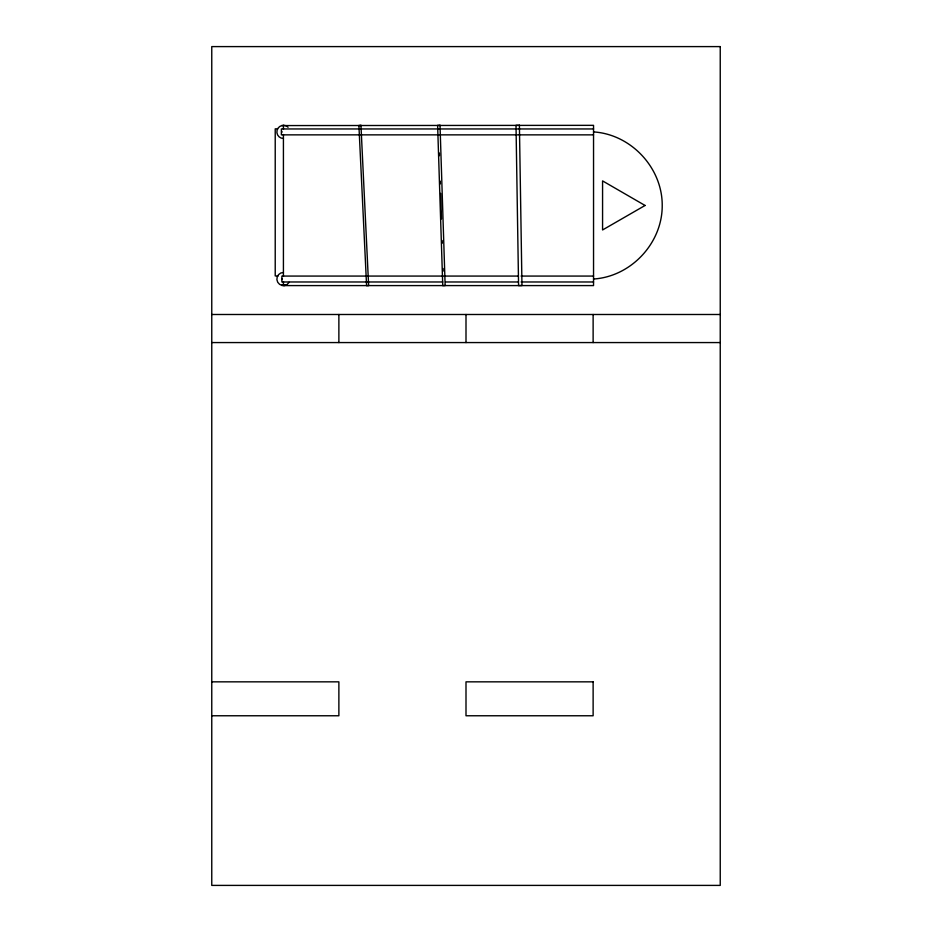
<?xml version="1.0" encoding="UTF-8"?>
<svg xmlns="http://www.w3.org/2000/svg" width="932" height="932" viewBox="0 0 932 932"><rect width="100%" height="100%" fill="white"/><g stroke="black" fill="none" stroke-linecap="round" stroke-linejoin="round"><path stroke-width="1.4" d="M593.544 279.017C631.092 276.629 662.407 243.089 662.221 205.471C662.407 167.842 631.092 134.301 593.544 131.913M283.421 138.472A6.559 6.559 0 0 1 281.732 125.575L283.421 125.342A6.559 6.559 0 0 1 288.07 127.265M277.62 128.837L275.22 128.837L275.22 275.942L278.074 275.942M593.544 128.954L281.371 128.954L281.371 134.86L593.544 134.86M518.169 276.07L281.883 276.07L281.883 281.977L442.793 281.977M521.058 276.07L593.544 276.07M445.682 281.977L518.169 281.977M521.058 281.977L593.544 281.977M211.762 314.492L720.238 314.492M211.762 342.568L720.238 342.568M211.762 681.84L338.875 681.84L338.875 715.764L211.762 715.764M439.368 153.034L439.45 155.702M440.265 181.169L440.358 183.872M440.661 193.308L441.477 218.973M442.164 240.514L442.257 243.194M443.061 268.498L443.143 271.154M593.125 314.492L593.125 342.568M466 314.492L466 342.568M338.875 314.492L338.875 342.568M283.421 125.342L283.421 129.28M283.421 134.534L283.421 276.408M283.421 281.65L283.421 285.588L593.544 285.588L593.544 125.342L281.732 125.575M289.106 282.303A6.559 6.559 0 0 1 277.748 282.303A6.559 6.559 0 0 1 283.421 272.459M281.965 279.495A1.538 1.538 0 0 1 281.918 278.703M281.93 132.262A1.538 1.538 0 0 1 281.953 131.47M645.061 205.471L602.573 229.959L602.573 180.901L645.061 205.471M285.122 285.367L281.732 285.367L285.122 285.367M360.952 125.342L358.902 125.447L366.591 285.681L368.641 285.588L360.952 125.342M440.021 125.296L437.621 125.377L442.747 285.611L445.147 285.541L440.021 125.296M519.404 125.296L516.013 125.342L518.576 285.588L521.967 285.53L519.404 125.296M720.238 46.6L211.762 46.6L211.762 885.4L720.238 885.4L720.238 46.6M593.125 681.84L466 681.84L466 715.764L593.125 715.764L593.125 681.84"/></g></svg>
